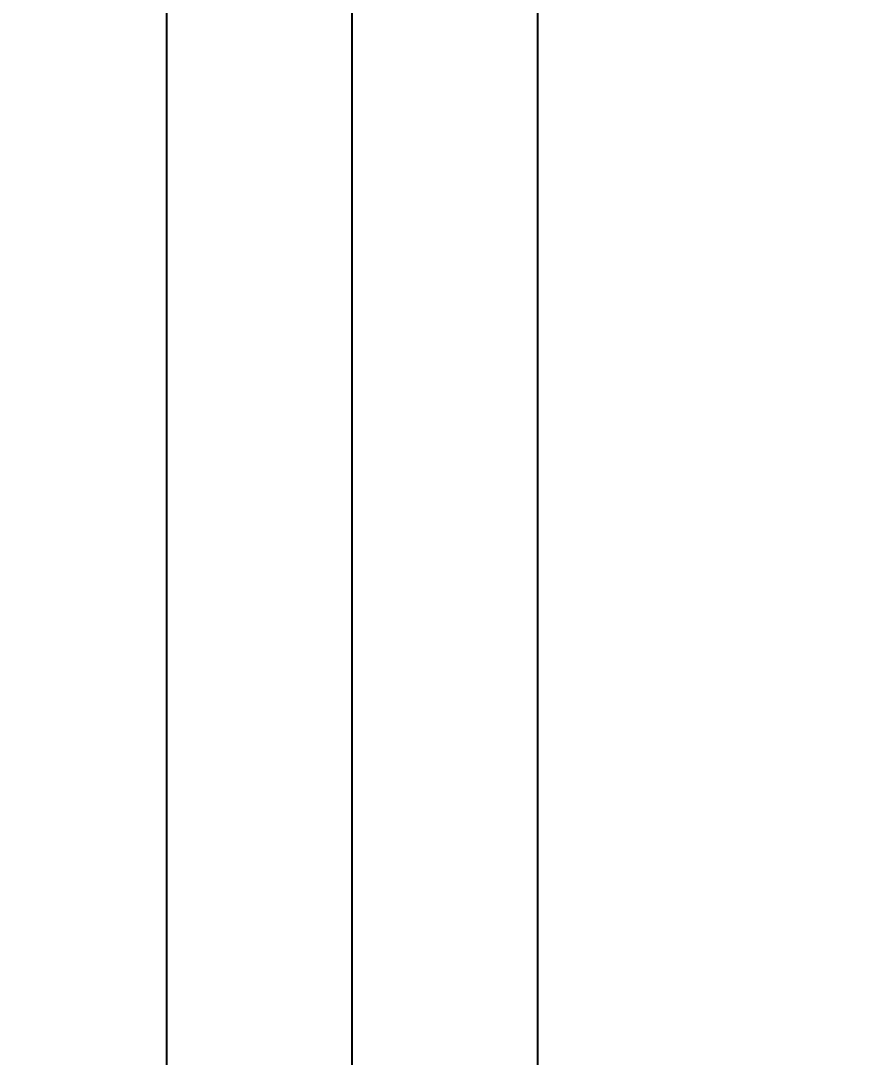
# Model space of a CAD drawing. Header units: millimetres. Extents: x 5544 to 245194, y -610088 to 30375.
# Drawn here: x 68733 to 69416, y 2680 to 3519 of the extents above; entities that cross this region are included whole.
import ezdxf

# ---------------------------------------------------------------- set-up
doc = ezdxf.new("R2010")
doc.units = ezdxf.units.MM
for name, color, linetype in [('15', 15, 'Continuous'), ('A-CEN', 22, 'Continuous'), ('주단면도-1$0$A-ST-CONC', 2, 'Continuous')]:
    doc.layers.add(name, color=color, linetype=linetype)
doc.styles.add('ROMAND', font='gulim.ttc', dxfattribs={"oblique": 15})
doc.dimstyles.new('DIM-A-002-단면', dxfattribs={"dimscale": 330, "dimtxt": 1, "dimasz": 0.4, "dimexe": 0.2, "dimexo": 0.3, "dimgap": 0.4, "dimtad": 1, "dimdec": 0, "dimtxsty": 'ROMAND', "dimcen": 0, "dimclrd": 15, "dimclre": 15, "dimclrt": 3, "dimadec": 0, "dimazin": 0, "dimtfac": 1, "dimtmove": 0, "dimatfit": 3, "dimfxl": 1, "dimarcsym": 0})

# ---------------------------------------------------------------- blocks, each defined once
blk = doc.blocks.new('*D2918')
at = {"layer": '15', "color": 15, "lineweight": -2, "ltscale": 600}
for p, q in [((65662.2, 8179.63), (61908.53, 8179.63)), ((61974.53, -1688.37), (61974.53, 8047.63)), ((74305.73, -1820.37), (61908.53, -1820.37))]:
    blk.add_line(p, q, dxfattribs=at)
at = {"layer": '15', "color": 15}
for points in [[(61996.53, 8047.63), (61952.53, 8047.63), (61974.53, 8179.63)], [(61952.53, -1688.37), (61996.53, -1688.37), (61974.53, -1820.37)]]:
    blk.add_solid(points, dxfattribs=at)
at = {"layer": 'Defpoints', "color": 0}
for p in [(61974.53, 8179.63), (65761.2, 8179.63), (74404.73, -1820.37)]:
    blk.add_point(p, dxfattribs=at)
at = {"layer": '15', "color": 3, "ltscale": 600, "insert": (61672.7, 3179.63), "char_height": 330, "attachment_point": 5, "rotation": 90, "style": 'ROMAND'}
blk.add_mtext('TRAVEL 10000', dxfattribs=at)

msp = doc.modelspace()

# ---------------------------------------------------------------- linework, layer by layer
at = {"layer": 'A-CEN'}
msp.add_line((69001.49, 18179.63), (69001.49, -2970.37), dxfattribs=at)
at = {"layer": '주단면도-1$0$A-ST-CONC'}
for p, q in [((69151.94, 8179.63, 0), (69151.94, 1129.63)), ((68851.49, 7829.63, 0), (68851.49, 1129.63))]:
    msp.add_line(p, q, dxfattribs=at)

# ---------------------------------------------------------------- dimensions: what is measured, and where the dimension line sits
at = {"layer": '15', "ltscale": 600}
dim = msp.add_linear_dim(base=(61974.53, 8179.63), p1=(74404.73, -1820.37), p2=(65761.2, 8179.63), angle=90, text='TRAVEL <>', dimstyle='DIM-A-002-단면', dxfattribs=at)
dim.commit()
dim.dimension.update_dxf_attribs({"geometry": '*D2918', "text_midpoint": (61672.7, 3179.63)})

doc.saveas('drawing.dxf')
